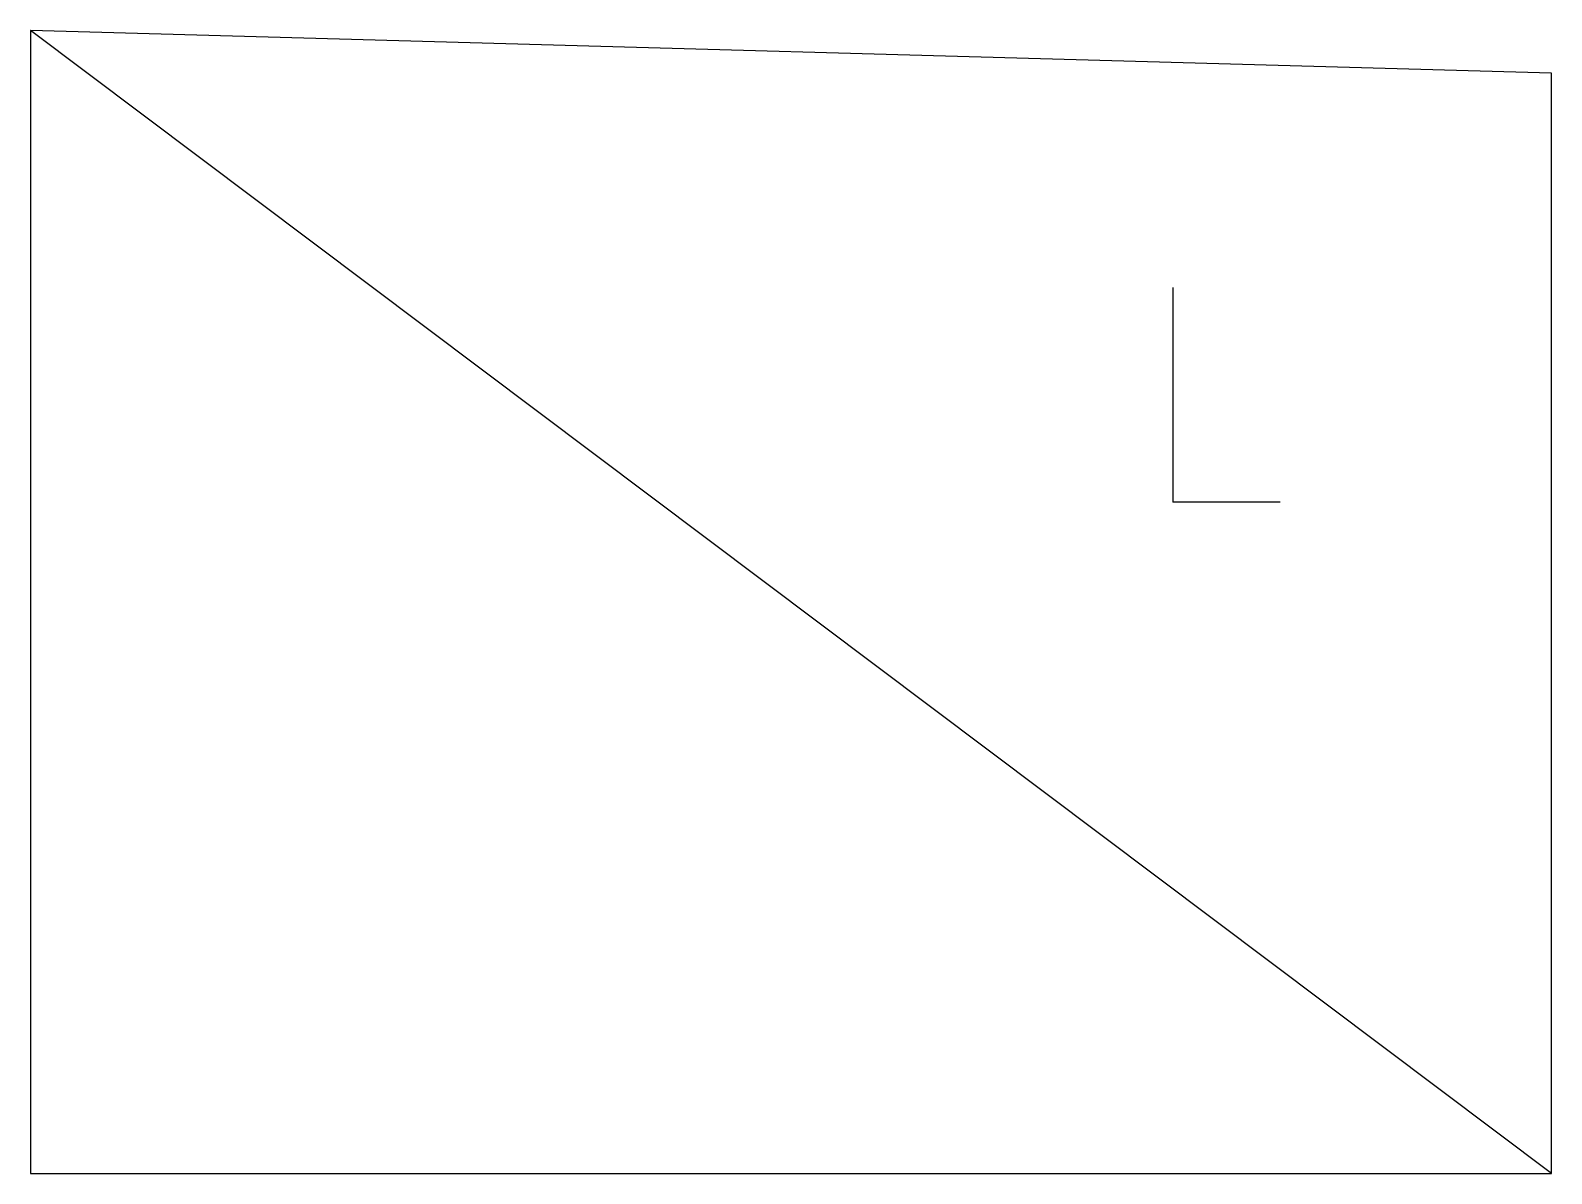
# Model space of a CAD drawing. Header units: millimetres. Extents: x -41.6 to 13.8, y -24.4 to 17.2.
import ezdxf

# ---------------------------------------------------------------- set-up
doc = ezdxf.new("R2010")
doc.units = ezdxf.units.MM
doc.header["$PDSIZE"] = -1

msp = doc.modelspace()

# ---------------------------------------------------------------- linework, layer by layer
at = {"color": 7, "linetype": 'Continuous'}
for p, q in [((-41.615, 17.166), (-41.615, -24.449)), ((13.785, 15.606), (-41.615, 17.166)), ((13.785, -24.449), (-41.615, 17.166)), ((13.785, -24.449), (13.785, 15.606)), ((0, 0), (0, 7.804)), ((0, 0), (3.902, 0)), ((-41.615, -24.449), (13.785, -24.449))]:
    msp.add_line(p, q, dxfattribs=at)
msp.add_point((0, 0), dxfattribs=at)

doc.saveas('drawing.dxf')
